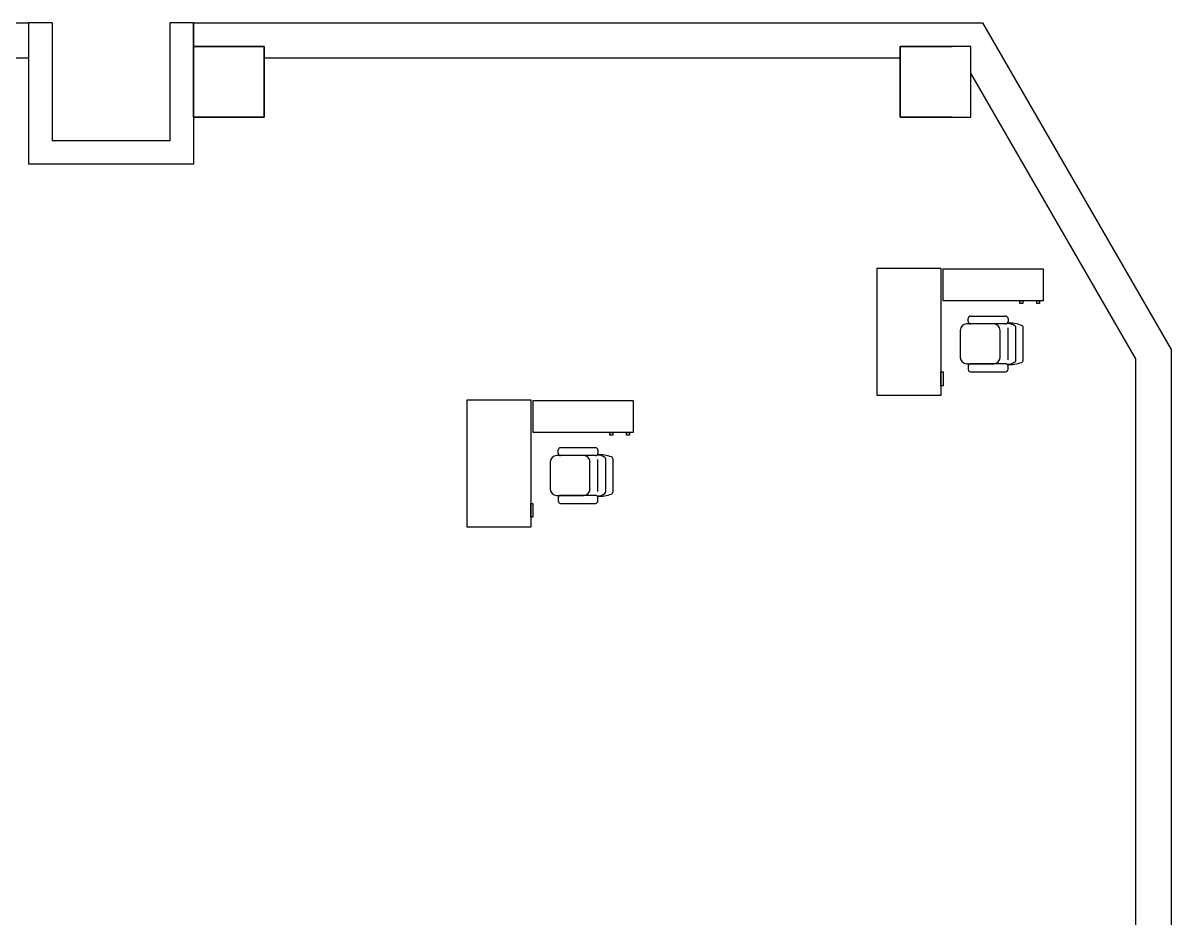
# Model space of a CAD drawing. Header units: inches. Extents: x 13.1 to 42, y 9.4 to 31.7.
# Drawn here: x 32.21 to 41.95, y 24.11 to 31.71 of the extents above; entities that cross this region are included whole.
import ezdxf

# ---------------------------------------------------------------- set-up
doc = ezdxf.new("R2010")
doc.units = ezdxf.units.IN
doc.header["$MEASUREMENT"] = 0
doc.layers.add('COLUMN', color=7, linetype='Continuous', lineweight=25)
doc.layers.add('WALL', color=4, linetype='Continuous', lineweight=30)
doc.layers.add('DW', color=5, linetype='Continuous')
doc.layers.add('furniture', color=7, linetype='Continuous')

# ---------------------------------------------------------------- blocks, each defined once
blk = doc.blocks.new('A$C99e633bf')
at = {"layer": 'furniture'}
for p, q in [((-0.5853, 0.1271), (-0.5853, 1.2083)), ((-0.5853, 1.2083), (-0.0447, 1.2083)), ((-0.0447, 1.2083), (-0.0447, 0.1271)), ((-0.6031, 1.1237), (-0.5853, 1.1237)), ((-0.6031, 1.0075), (-0.6031, 1.1237)), ((-0.5853, 1.1237), (-0.5853, 1.0075)), ((-1.155, 0.9849), (-1.155, 0.9578)), ((-0.8374, 1.0051), (-1.1347, 1.0051)), ((-0.8171, 0.9578), (-0.8171, 0.9849)), ((-0.5853, 1.0075), (-0.6031, 1.0075)), ((-1.2834, 0.9069), (-1.2834, 0.6304)), ((-1.2226, 0.905), (-1.2226, 0.6322)), ((-1.155, 0.9043), (-1.155, 0.633)), ((-1.1347, 0.9376), (-0.8374, 0.9376)), ((-1.0874, 0.8835), (-1.0874, 0.6538)), ((-0.8036, 0.9376), (-1.0334, 0.9376)), ((-0.7496, 0.6538), (-0.7496, 0.8835)), ((-1.1347, 0.5997), (-0.8374, 0.5997)), ((-1.0334, 0.5997), (-0.8036, 0.5997)), ((-1.155, 0.5524), (-1.155, 0.5794)), ((-0.8374, 0.5321), (-1.1347, 0.5321)), ((-0.8171, 0.5794), (-0.8171, 0.5524)), ((-1.4527, 0.1323), (-1.4527, 0.4026)), ((-1.4527, 0.4026), (-0.6053, 0.4026)), ((-1.4235, 0.4026), (-1.4235, 0.4252)), ((-1.4235, 0.4252), (-1.3986, 0.4252)), ((-1.3986, 0.4026), (-1.4235, 0.4026)), ((-1.3986, 0.4252), (-1.3986, 0.4026)), ((-1.2802, 0.4026), (-1.2802, 0.4252)), ((-1.2802, 0.4252), (-1.2554, 0.4252)), ((-1.2554, 0.4026), (-1.2802, 0.4026)), ((-1.2554, 0.4252), (-1.2554, 0.4026)), ((-0.6053, 0.4026), (-0.6053, 0.1323)), ((-0.6053, 0.1323), (-1.4527, 0.1323)), ((-0.0447, 0.1271), (-0.5853, 0.1271))]:
    blk.add_line(p, q, dxfattribs=at)
for centre, radius, start, end in [((-1.1347, 0.9849), 0.0203, 90, 180), ((-0.8374, 0.9849), 0.0203, 360, 90), ((-1.2631, 0.9069), 0.0203, 110.5247, 180), ((-1.1648, 0.6442), 0.3007, 87.20243, 110.5247), ((-1.2023, 0.905), 0.0203, 125.6622, 180), ((-1.1502, 0.8325), 0.1096, 88.50577, 125.6622), ((-1.1347, 0.9578), 0.0203, 180, 270), ((-1.0334, 0.8835), 0.0541, 90, 180), ((-0.8374, 0.9578), 0.0203, 270, 360), ((-0.8036, 0.8835), 0.0541, 0, 90), ((-1.2631, 0.6304), 0.0203, 180, 249.4753), ((-1.1648, 0.893), 0.3007, 249.4753, 272.79757), ((-1.2023, 0.6322), 0.0203, 180, 234.3378), ((-1.1502, 0.7048), 0.1096, 234.3378, 271.49423), ((-1.1347, 0.5794), 0.0203, 90, 180), ((-1.0334, 0.6538), 0.0541, 180, 270), ((-0.8374, 0.5794), 0.0203, 0, 90), ((-0.8036, 0.6538), 0.0541, 270, 360), ((-1.1347, 0.5524), 0.0203, 180, 270), ((-0.8374, 0.5524), 0.0203, 270, 0)]:
    blk.add_arc(centre, radius, start, end, dxfattribs=at)

msp = doc.modelspace()

# ---------------------------------------------------------------- linework, layer by layer
at = {"layer": 'COLUMN', "color": 8}
for points in [[(34.2535, 31.5128), (33.6535, 31.5128), (33.6535, 30.9128), (34.2535, 30.9128)], [(34.2535, 31.5128), (33.6535, 31.5128), (33.6535, 30.9128), (34.2535, 30.9128)], [(33.6535, 31.5128), (34.2535, 31.5128), (34.2535, 30.9128), (33.6535, 30.9128)], [(34.2535, 31.5128), (33.6535, 31.5128), (33.6535, 30.9128), (34.2535, 30.9128)], [(34.2535, 31.5128), (33.6535, 31.5128), (33.6535, 30.9128), (34.2535, 30.9128)], [(33.6535, 31.5128), (34.2535, 31.5128), (34.2535, 30.9128), (33.6535, 30.9128)], [(40.096, 30.9128), (39.6535, 30.9128), (39.6535, 31.5128), (40.096, 31.5128), (39.6535, 31.5128), (39.6535, 30.9128)]]:
    msp.add_lwpolyline(points, close=True, dxfattribs=at)
for points in [[(40.096, 31.5128), (39.6535, 31.5128), (39.6535, 30.9128), (40.096, 30.9128)], [(40.096, 31.5128), (39.6535, 31.5128), (39.6535, 30.9128), (40.096, 30.9128)], [(40.096, 30.9128), (40.2535, 30.9128), (40.2535, 31.5128), (40.096, 31.5128)], [(40.096, 30.9128), (40.2535, 30.9128), (40.2535, 31.5128), (40.096, 31.5128)], [(40.096, 30.9128), (40.2535, 30.9128), (40.2535, 31.5128), (40.096, 31.5128)], [(40.096, 30.9128), (40.2535, 30.9128), (40.2535, 31.5128), (40.096, 31.5128)]]:
    msp.add_lwpolyline(points, dxfattribs=at)
at = {"layer": 'DW', "color": 8}
for p, q in [((40.2535, 31.5128), (40.2035, 31.5128)), ((40.2535, 31.5128), (40.2035, 31.5128)), ((40.2535, 31.486), (40.2535, 31.5128)), ((40.2535, 31.486), (40.2535, 31.5128)), ((40.2552, 31.483), (40.2535, 31.486)), ((40.2552, 31.483), (40.2535, 31.486))]:
    msp.add_line(p, q, dxfattribs=at)
at = {"layer": 'DW'}
for points in [[(32.2535, 31.7128), (32.2535, 31.4128), (28.2535, 31.4128), (28.2535, 31.5128), (27.6535, 31.5128), (27.6535, 31.4128), (23.6535, 31.4128), (23.6535, 31.7128), (32.2535, 31.7128)], [(41.9535, 23.8128), (41.6535, 23.8128), (41.6535, 28.8611), (40.2535, 31.286), (40.2535, 31.5128), (39.6535, 31.5128), (39.6535, 31.4128), (34.2535, 31.4128), (34.2535, 31.5128), (33.6535, 31.5128), (33.6535, 31.7128), (40.3535, 31.7128), (41.9535, 28.9415), (41.9535, 23.8128)]]:
    msp.add_lwpolyline(points, dxfattribs=at)
at = {"layer": 'WALL', "color": 8}
for p, q in [((32.4535, 31.7128), (32.2535, 31.7128)), ((32.2535, 31.7128), (32.2535, 30.5128)), ((32.4535, 31.7128), (32.2535, 31.7128)), ((32.2535, 31.7128), (32.2535, 30.5128)), ((32.4535, 31.7128), (32.4535, 30.7128)), ((32.4535, 31.7128), (32.4535, 30.7128)), ((33.6535, 31.7128), (33.4535, 31.7128)), ((33.4535, 31.7128), (33.4535, 30.7128)), ((33.6535, 31.7128), (33.4535, 31.7128)), ((33.4535, 31.7128), (33.4535, 30.7128)), ((33.6535, 31.7128), (33.6535, 31.5128)), ((33.6535, 31.7128), (33.6535, 31.5128)), ((33.6535, 30.9128), (33.6535, 30.5128)), ((33.6535, 30.9128), (33.6535, 30.5128)), ((33.4535, 30.7128), (32.4535, 30.7128)), ((33.4535, 30.7128), (32.4535, 30.7128)), ((32.9035, 30.5128), (32.2535, 30.5128)), ((32.9035, 30.5128), (32.2535, 30.5128)), ((33.6535, 30.5128), (32.9035, 30.5128)), ((33.6535, 30.5128), (32.9035, 30.5128))]:
    msp.add_line(p, q, dxfattribs=at)

# ---------------------------------------------------------------- block references
at = {"rotation": 180}
for p in [(39.4146, 29.7567), (35.9332, 28.6391)]:
    msp.add_blockref('A$C99e633bf', p, dxfattribs=at)

doc.saveas('drawing.dxf')
